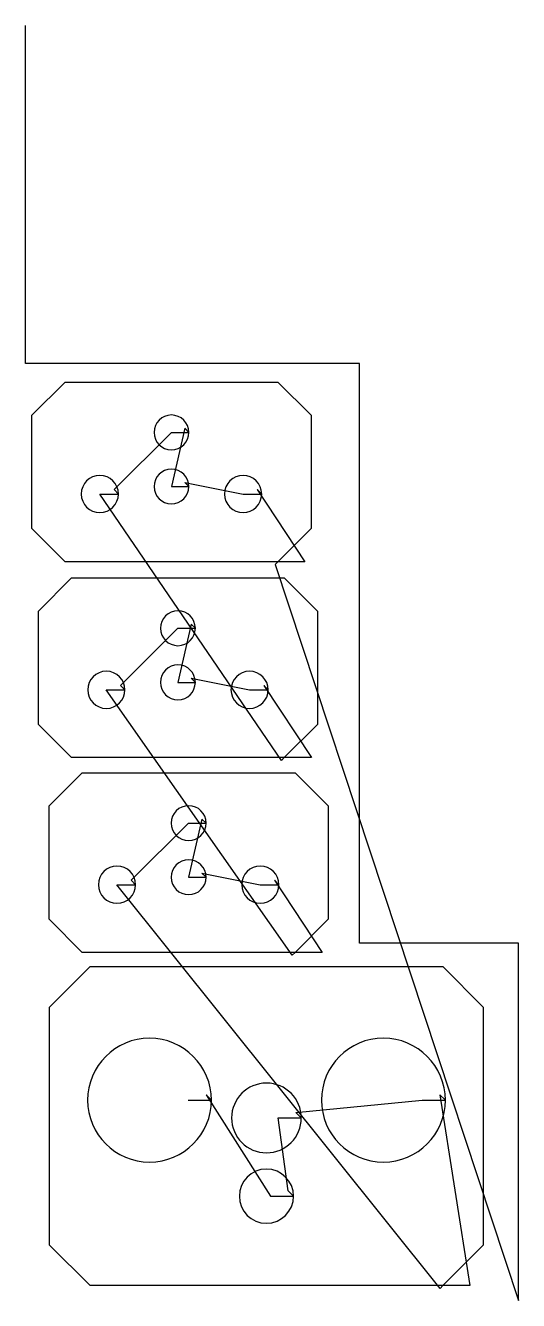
# Model space of a CAD drawing. Header units: metres. Extents: x 5925 to 6561, y 0 to 1647.
import ezdxf

# ---------------------------------------------------------------- set-up
doc = ezdxf.new("R2010")
doc.units = ezdxf.units.M

msp = doc.modelspace()

# ---------------------------------------------------------------- linework, layer by layer
at = {"layer": 'TOOL_0'}
for p, q in [((5924.794, 1645.631), (5924.794, 1646.631)), ((5924.794, 1210.016), (5924.794, 1645.631)), ((6356.141, 1210.016), (5924.794, 1210.016)), ((6356.141, 461.437), (6356.141, 1210.016)), ((5932.989, 1143.305), (5975.852, 1186.17)), ((5975.852, 1186.17), (6250.622, 1186.17)), ((6250.622, 1186.17), (6293.485, 1143.305)), ((5932.989, 996.921), (5932.989, 1143.305)), ((6293.485, 1143.305), (6293.485, 996.921)), ((6039.075, 1047.21), (6113.236, 1121.111)), ((6130.433, 1126.414), (6113.236, 1051.215)), ((6113.236, 1121.111), (6135.736, 1121.111)), ((6135.736, 1121.111), (6130.433, 1126.414)), ((6135.736, 1051.215), (6130.433, 1056.518)), ((6130.433, 1056.518), (6205.742, 1041.553)), ((6255.461, 697.602), (6020.732, 1041.553)), ((6020.732, 1041.553), (6044.732, 1041.553)), ((6044.732, 1041.553), (6039.075, 1047.21)), ((6113.236, 1051.215), (6135.736, 1051.215)), ((6205.742, 1041.553), (6229.742, 1041.553)), ((6229.742, 1041.553), (6224.085, 1047.21)), ((6224.085, 1047.21), (6285.622, 954.056)), ((5975.852, 954.056), (5932.989, 996.921)), ((6293.485, 996.921), (6250.622, 954.056)), ((6250.622, 954.056), (5975.852, 954.056)), ((6250.622, 954.056), (6247.087, 950.52)), ((6247.087, 950.52), (6561.374, -0.003)), ((6285.622, 954.056), (6250.622, 954.056)), ((5941.363, 890.387), (5984.226, 933.252)), ((5984.226, 933.252), (6258.996, 933.252)), ((6258.996, 933.252), (6301.859, 890.387)), ((5941.363, 744.003), (5941.363, 890.387)), ((6301.859, 890.387), (6301.859, 744.003)), ((6138.807, 873.498), (6121.61, 798.298)), ((6144.11, 868.195), (6138.807, 873.498)), ((6047.45, 794.294), (6121.61, 868.195)), ((6121.61, 868.195), (6144.11, 868.195)), ((6053.107, 788.637), (6047.45, 794.294)), ((6121.61, 798.298), (6144.11, 798.298)), ((6144.11, 798.298), (6138.807, 803.601)), ((6138.807, 803.601), (6214.116, 788.635)), ((6238.116, 788.635), (6232.459, 794.292)), ((6232.459, 794.292), (6293.996, 701.138)), ((6269.281, 445.947), (6029.107, 788.637)), ((6029.107, 788.637), (6053.107, 788.637)), ((6214.116, 788.635), (6238.116, 788.635)), ((5984.226, 701.138), (5941.363, 744.003)), ((6301.859, 744.003), (6258.996, 701.138)), ((6258.996, 701.138), (5984.226, 701.138)), ((6258.996, 701.138), (6255.461, 697.602)), ((6293.996, 701.138), (6258.996, 701.138)), ((5955.183, 638.732), (5998.046, 681.597)), ((5998.046, 681.597), (6272.816, 681.597)), ((6272.816, 681.597), (6315.679, 638.732)), ((5955.183, 492.348), (5955.183, 638.732)), ((6315.679, 638.732), (6315.679, 492.348)), ((6061.269, 542.638), (6135.43, 616.539)), ((6152.627, 621.842), (6135.43, 546.643)), ((6135.43, 616.539), (6157.93, 616.539)), ((6157.93, 616.539), (6152.627, 621.842)), ((6135.43, 546.643), (6157.93, 546.643)), ((6157.93, 546.643), (6152.627, 551.946)), ((6152.627, 551.946), (6227.936, 536.981)), ((6460.054, 15.7), (6042.926, 536.981)), ((6042.926, 536.981), (6066.926, 536.981)), ((6066.926, 536.981), (6061.269, 542.638)), ((6227.936, 536.981), (6251.936, 536.981)), ((6251.936, 536.981), (6246.279, 542.638)), ((6246.279, 542.638), (6307.816, 449.483)), ((5998.046, 449.483), (5955.183, 492.348)), ((6315.679, 492.348), (6272.816, 449.483)), ((6561.374, 461.437), (6356.141, 461.437)), ((6561.374, 0.997), (6561.374, 461.437)), ((6272.816, 449.483), (5998.046, 449.483)), ((6272.816, 449.483), (6269.281, 445.947)), ((6307.816, 449.483), (6272.816, 449.483)), ((5955.933, 378.893), (6008.276, 431.236)), ((6008.276, 431.236), (6463.59, 431.236)), ((6463.59, 431.236), (6515.933, 378.893)), ((5955.933, 71.579), (5955.933, 378.893)), ((6515.933, 378.893), (6515.933, 71.579)), ((6164.933, 258.736), (6157.862, 265.807)), ((6157.862, 265.807), (6240.933, 134.736)), ((6466.933, 258.736), (6459.862, 265.807)), ((6459.862, 265.807), (6498.59, 19.236)), ((6134.933, 258.736), (6164.933, 258.736)), ((6273.862, 242.807), (6436.933, 258.736)), ((6436.933, 258.736), (6466.933, 258.736)), ((6263.862, 141.807), (6250.933, 235.736)), ((6250.933, 235.736), (6280.933, 235.736)), ((6280.933, 235.736), (6273.862, 242.807)), ((6240.933, 134.736), (6270.933, 134.736)), ((6270.933, 134.736), (6263.862, 141.807)), ((6008.276, 19.236), (5955.933, 71.579)), ((6515.933, 71.579), (6463.59, 19.236)), ((6463.59, 19.236), (6008.276, 19.236)), ((6463.59, 19.236), (6460.054, 15.7)), ((6498.59, 19.236), (6463.59, 19.236)), ((6561.374, -0.003), (6561.374, 0.997)), ((6561.374, 0.997), (6561.374, -0.003)), ((6561.374, -0.003), (6561.374, 0.997))]:
    msp.add_line(p, q, dxfattribs=at)
for centre, radius, start, end in [((6113.236, 1121.111), 22.5, 0, 180), ((6113.236, 1121.111), 22.5, 180, 0), ((6113.236, 1051.215), 22.5, 0, 180), ((6020.732, 1041.553), 24, 0, 180), ((6205.742, 1041.553), 24, 0, 180), ((6020.732, 1041.553), 24, 180, 0), ((6113.236, 1051.215), 22.5, 180, 0), ((6205.742, 1041.553), 24, 180, 0), ((6121.61, 868.195), 22.5, 0, 180), ((6121.61, 868.195), 22.5, 180, 0), ((6029.107, 788.637), 24, 0, 180), ((6121.61, 798.298), 22.5, 0, 180), ((6214.116, 788.635), 24, 0, 180), ((6121.61, 798.298), 22.5, 180, 0), ((6029.107, 788.637), 24, 180, 0), ((6214.116, 788.635), 24, 180, 0), ((6135.43, 616.539), 22.5, 0, 180), ((6135.43, 616.539), 22.5, 180, 0), ((6042.926, 536.981), 24, 0, 180), ((6135.43, 546.643), 22.5, 0, 180), ((6227.936, 536.981), 24, 0, 180), ((6135.43, 546.643), 22.5, 180, 0), ((6042.926, 536.981), 24, 180, 0), ((6227.936, 536.981), 24, 180, 0), ((6084.933, 258.736), 80, 0, 180), ((6386.933, 258.736), 80, 0, 180), ((6235.933, 235.736), 45, 0, 180), ((6084.933, 258.736), 80, 180, 0), ((6386.933, 258.736), 80, 180, 0), ((6235.933, 235.736), 45, 180, 0), ((6235.933, 134.736), 35, 0, 180), ((6235.933, 134.736), 35, 180, 0)]:
    msp.add_arc(centre, radius, start, end, dxfattribs=at)

doc.saveas('drawing.dxf')
